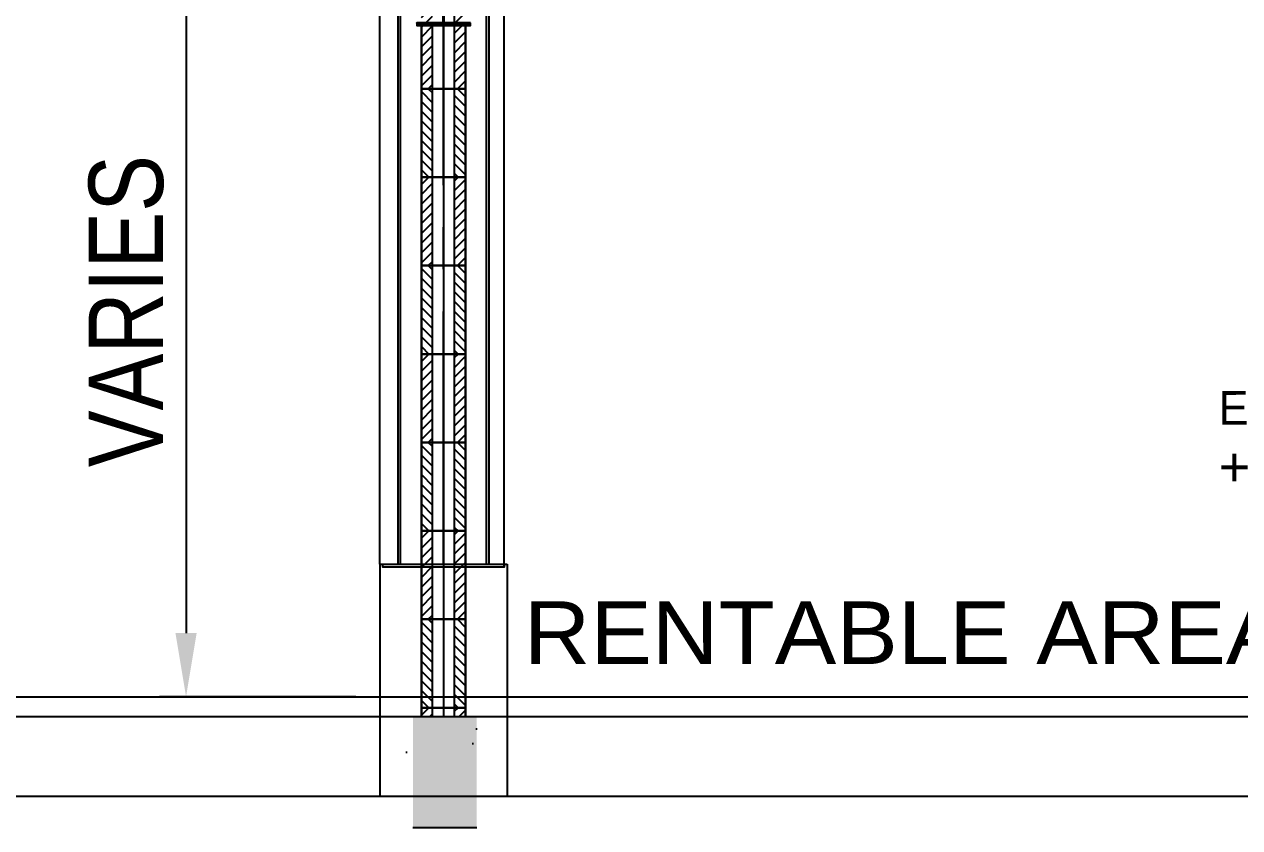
# Model space of a CAD drawing. Header units: millimetres. Extents: x 2148 to 2681, y 758 to 986.
# Drawn here: x 2210.196 to 2214.775, y 852.163 to 855.192 of the extents above; entities that cross this region are included whole.
import ezdxf

# ---------------------------------------------------------------- set-up
doc = ezdxf.new("R2010")
doc.units = ezdxf.units.MM
doc.linetypes.add('CENTER2', pattern=[28.575, 19.05, -3.175, 3.175, -3.175])
for name, color, linetype in [('0.2', 10, 'Continuous'), ('4CO', 4, 'Continuous'), ('contrucion line05', 86, 'Continuous'), ('D', 1, 'Continuous'), ('ELAYOUT', 4, 'Continuous'), ('HATCH', 8, 'Continuous')]:
    doc.layers.add(name, color=color, linetype=linetype)
doc.layers.add('0.3', color=160, linetype='Continuous', lineweight=30)
doc.styles.add('ARIALNW', font='ARIALN.TTF')
doc.styles.add('MMTX$0$ESMX$0$X-OPTA1D', font='x-opta1d')
doc.dimstyles.new('DIM 200', dxfattribs={"dimtxt": 0.36, "dimasz": 0.35, "dimexe": 0.1, "dimexo": 0, "dimgap": 0.08, "dimtad": 1, "dimlfac": 2, "dimrnd": 0.005, "dimzin": 1, "dimdsep": 46, "dimtxsty": 'ARIALNW', "dimcen": 0.09, "dimclrd": 6, "dimclre": 6, "dimclrt": 13, "dimadec": 0, "dimazin": 0, "dimtfac": 1, "dimtofl": 0, "dimtmove": 2, "dimatfit": 3, "dimfxl": 1, "dimtolj": 1, "dimtzin": 0, "dimarcsym": 0})

# ---------------------------------------------------------------- blocks, each defined once
blk = doc.blocks.new('*D2294')
at = {"layer": 'D', "color": 6, "lineweight": -2, "transparency": 16777216}
for p, q in [((2211.2752, 855.5642), (2210.7055, 855.5642)), ((2210.8055, 855.3242), (2210.8055, 852.8971)), ((2211.4448, 852.6571), (2210.7055, 852.6571))]:
    blk.add_line(p, q, dxfattribs=at)
at = {"layer": 'D', "color": 6, "transparency": 16777216}
for points in [[(2210.7655, 855.3242), (2210.8455, 855.3242), (2210.8055, 855.5642)], [(2210.7655, 852.8971), (2210.8455, 852.8971), (2210.8055, 852.6571)]]:
    blk.add_solid(points, dxfattribs=at)
at = {"layer": 'Defpoints', "color": 0, "transparency": 16777216}
for p in [(2211.2752, 855.5642), (2210.8055, 852.6571), (2211.4448, 852.6571, 0)]:
    blk.add_point(p, dxfattribs=at)
at = {"layer": 'D', "color": 13, "transparency": 16777216, "insert": (2210.5806, 854.1106), "char_height": 0.28, "attachment_point": 5, "rotation": 90, "style": 'ARIALNW'}
blk.add_mtext('\\A1;VARIES', dxfattribs=at)

msp = doc.modelspace()

# ---------------------------------------------------------------- hatches: boundary and pattern name
at = {"layer": 'contrucion line05', "ltscale": 0.5}
h = msp.add_hatch(dxfattribs=at)
h.set_pattern_fill('ANSI31', color=256, scale=0.208333, style=0)
h.set_pattern_definition([(45, (2173.519687, 856.966937), (-0.018414239, 0.018414239), [])])
h.paths.add_polyline_path([(2211.8172009, 855.1967124), (2211.8588676, 855.1967124), (2211.8588676, 855.2820589), (2211.8172009, 855.2820589)])
h.paths.add_polyline_path([(2211.8588676, 855.1867124), (2211.8172009, 855.1867124), (2211.8172009, 854.9487255), (2211.8588676, 854.9487255)])
h.paths.add_polyline_path([(2211.6922009, 855.1967124), (2211.7338676, 855.1967124), (2211.7338676, 855.2820589), (2211.6922009, 855.2820589)])
h.paths.add_polyline_path([(2211.7338676, 855.1867124), (2211.6922009, 855.1867124), (2211.6922009, 854.9487255), (2211.7338676, 854.9487255)])
h = msp.add_hatch(dxfattribs=at)
h.set_pattern_fill('ANSI31', color=256, scale=0.208333, style=0)
h.set_pattern_definition([(315, (2173.519687, 852.930514), (-0.018414239, -0.018414239), [])])
h.paths.add_polyline_path([(2211.7338676, 854.6153922), (2211.6922009, 854.6153922), (2211.6922009, 854.9487255), (2211.7338676, 854.9487255)])
h.paths.add_polyline_path([(2211.8588676, 854.6153922), (2211.8172009, 854.6153922), (2211.8172009, 854.9487255), (2211.8588676, 854.9487255)])
h = msp.add_hatch(dxfattribs=at)
h.set_pattern_fill('ANSI31', color=256, scale=0.208333, style=0)
h.set_pattern_definition([(45, (2173.519687, 856.30027), (-0.018414239, 0.018414239), [])])
h.paths.add_polyline_path([(2211.7338676, 854.6153922), (2211.6922009, 854.6153922), (2211.6922009, 854.2820589), (2211.7338676, 854.2820589)])
h.paths.add_polyline_path([(2211.8588676, 854.6153922), (2211.8172009, 854.6153922), (2211.8172009, 854.2820589), (2211.8588676, 854.2820589)])
h = msp.add_hatch(dxfattribs=at)
h.set_pattern_fill('ANSI31', color=256, scale=0.208333, style=0)
h.set_pattern_definition([(315, (2173.519687, 852.263847), (-0.018414239, -0.018414239), [])])
h.paths.add_polyline_path([(2211.7338676, 853.9487255), (2211.6922009, 853.9487255), (2211.6922009, 854.2820589), (2211.7338676, 854.2820589)])
h.paths.add_polyline_path([(2211.8588676, 853.9487255), (2211.8172009, 853.9487255), (2211.8172009, 854.2820589), (2211.8588676, 854.2820589)])
h = msp.add_hatch(dxfattribs=at)
h.set_pattern_fill('ANSI31', color=256, scale=0.208333, style=0)
h.set_pattern_definition([(45, (2173.519687, 855.633604), (-0.018414239, 0.018414239), [])])
h.paths.add_polyline_path([(2211.7338676, 853.9487255), (2211.6922009, 853.9487255), (2211.6922009, 853.6153922), (2211.7338676, 853.6153922)])
h.paths.add_polyline_path([(2211.8588676, 853.9487255), (2211.8172009, 853.9487255), (2211.8172009, 853.6153922), (2211.8588676, 853.6153922)])
h = msp.add_hatch(dxfattribs=at)
h.set_pattern_fill('ANSI31', color=256, scale=0.208333, style=0)
h.set_pattern_definition([(315, (2173.519687, 851.59718), (-0.018414239, -0.018414239), [])])
h.paths.add_polyline_path([(2211.7338676, 853.2820589), (2211.6922009, 853.2820589), (2211.6922009, 853.6153922), (2211.7338676, 853.6153922)])
h.paths.add_polyline_path([(2211.8588676, 853.2820589), (2211.8172009, 853.2820589), (2211.8172009, 853.6153922), (2211.8588676, 853.6153922)])
h = msp.add_hatch(dxfattribs=at)
h.set_pattern_fill('ANSI31', color=256, scale=0.208333, style=0)
h.set_pattern_definition([(45, (2173.519687, 854.966937), (-0.018414239, 0.018414239), [])])
h.paths.add_polyline_path([(2211.7338676, 853.2820589), (2211.6922009, 853.2820589), (2211.6922009, 852.9487255), (2211.7338676, 852.9487255)])
h.paths.add_polyline_path([(2211.8588676, 853.2820589), (2211.8172009, 853.2820589), (2211.8172009, 852.9487255), (2211.8588676, 852.9487255)])
h = msp.add_hatch(dxfattribs=at)
h.set_pattern_fill('ANSI31', color=256, scale=0.208333, style=0)
h.set_pattern_definition([(315, (2173.519687, 850.930514), (-0.018414239, -0.018414239), [])])
h.paths.add_polyline_path([(2211.7338676, 852.6153922), (2211.6922009, 852.6153922), (2211.6922009, 852.9487255), (2211.7338676, 852.9487255)])
h.paths.add_polyline_path([(2211.8588676, 852.6153922), (2211.8172009, 852.6153922), (2211.8172009, 852.9487255), (2211.8588676, 852.9487255)])
h = msp.add_hatch(dxfattribs=at)
h.set_pattern_fill('ANSI31', color=256, scale=0.208333, style=0)
h.set_pattern_definition([(45, (2173.519687, 854.30027), (-0.018414239, 0.018414239), [])])
h.paths.add_polyline_path([(2211.6922009, 852.5820589), (2211.7338676, 852.5820589), (2211.7338676, 852.6153922), (2211.6922009, 852.6153922)])
h.paths.add_polyline_path([(2211.8172009, 852.5820589), (2211.8588676, 852.5820589), (2211.8588676, 852.6153922), (2211.8172009, 852.6153922)])
at = {"layer": 'D', "ltscale": 0.5}
h = msp.add_hatch(dxfattribs=at)
h.set_pattern_fill('AR-CONC', color=256, scale=0.1, style=0)
h.set_pattern_definition([(50, (80676.43454, 3546.2471), (0.7172601826, -0.062752135), [0.075, -0.825]), (355, (80676.43454, 3546.2471), (-0.1387513336, 0.752192134), [0.06, -0.66]), (100.4514, (80676.4943, 3546.24185), (0.578509382, 0.689439542), [0.06374019, -0.701142112]), (46.1842, (80676.4345, 3546.4471), (1.067241049, -0.165519014), [0.1125, -1.2375]), (96.6356, (80676.5235, 3546.4333), (0.934662706, 0.974117871), [0.095610288, -1.051713]), (351.1842, (80676.4345, 3546.4471), (0.934661945, 0.974118601), [0.09, -0.99]), (21, (80676.53454, 3546.3971), (0.596907052, -0.4026188907), [0.075, -0.825]), (326, (80676.53454, 3546.3971), (0.243315332, 0.725150045), [0.06, -0.66]), (71.4514, (80676.5843, 3546.3635), (0.8402226286, 0.322530497), [0.06374019, -0.701142112]), (37.5, (80676.43454, 3546.24708), (0.0121598553, 0.3328938538), [0, -0.652, 0, -0.67, 0, -0.6625]), (7.5, (80676.43454, 3546.24708), (0.2630695374, 0.3944117119), [0, -0.382, 0, -0.637, 0, -0.2525]), (327.5, (80676.21154, 3546.24708), (0.5338224362, -0.0225548717), [0, -0.25, 0, -0.78, 0, -1.035]), (317.5, (80676.11154, 3546.24708), (0.5831861693, 0.1001049823), [0, -0.325, 0, -0.518, 0, -0.735])])
h.paths.add_polyline_path([(2211.5353786, 852.2820589), (2212.0153786, 852.2820589), (2212.0153786, 852.5820589), (2211.5353786, 852.5820589)])
at = {"layer": 'ELAYOUT', "linetype": 'ByBlock', "ltscale": 0.5}
msp.add_hatch(color=256, dxfattribs=at).paths.add_polyline_path([(2211.9004699, 852.5832617), (2211.6604699, 852.5832617), (2211.6604699, 852.1632617), (2211.9004699, 852.1632617)])
at = {"layer": 'HATCH', "ltscale": 0.5}
h = msp.add_hatch(dxfattribs=at)
h.set_pattern_fill('ANSI31', color=256, scale=0.01, style=0)
h.set_pattern_definition([(45, (81954.042388, 3604.042759), (-0.000883883476483, 0.000883883476483), [])])
edge = h.paths.add_edge_path()
edge.add_line((2211.8765858, 855.1967124), (2211.7822783, 855.1967124))
edge.add_arc((2211.7822783, 855.2006121), 0.0038997, 174.0972671, 270, ccw=False)
edge.add_line((2211.7783993, 855.2010132), (2211.7783993, 855.4748518))
edge.add_arc((2211.7822783, 855.4752528), 0.0038997, 89.6345547, 185.9027329, ccw=False)
edge.add_line((2211.7823032, 855.4791525), (2211.8765858, 855.4791525))
edge.add_line((2211.8765858, 855.4791525), (2211.8765858, 855.4891525))
edge.add_line((2211.8765858, 855.4891525), (2211.6744827, 855.4891525))
edge.add_line((2211.6744827, 855.4891525), (2211.6744827, 855.4791525))
edge.add_line((2211.6744827, 855.4791525), (2211.768491, 855.4791525))
edge.add_arc((2211.7685158, 855.4752528), 0.0038997, -4.2920933, 90.3654453, ccw=False)
edge.add_line((2211.7724046, 855.474961), (2211.7724046, 855.200904))
edge.add_arc((2211.7685158, 855.2006121), 0.0038997, -90, 4.2920933, ccw=False)
edge.add_line((2211.7685158, 855.1967124), (2211.6744827, 855.1967124))
edge.add_line((2211.6744827, 855.1967124), (2211.6744827, 855.1867124))
edge.add_line((2211.6744827, 855.1867124), (2211.8765858, 855.1867124))
edge.add_line((2211.8765858, 855.1867124), (2211.8765858, 855.1967124))

# ---------------------------------------------------------------- linework, layer by layer
at = {"layer": '0.2', "ltscale": 0.5}
for p, q in [((2211.8172009, 854.2820589, 0), (2211.8172009, 855.4791525, 0)), ((2211.7338676, 854.2820589, 0), (2211.7338676, 855.1867124, 0)), ((2211.7338676, 852.5820589, 0), (2211.7338676, 854.2820589, 0)), ((2211.8172009, 852.5820589, 0), (2211.8172009, 854.2820589, 0))]:
    msp.add_line(p, q, dxfattribs=at)
at = {"layer": '0.3', "ltscale": 0.5, "elevation": 0}
for points in [[(2211.6922009, 855.1867124), (2211.6922009, 854.9487255), (2211.8588676, 854.9487255), (2211.8588676, 855.1867124)], [(2211.8588676, 852.5820589), (2211.8588676, 852.6153922), (2211.6922009, 852.6153922), (2211.6922009, 852.5820589)]]:
    msp.add_lwpolyline(points, dxfattribs=at)
for points in [[(2211.6922009, 854.9487255), (2211.8588676, 854.9487255), (2211.8588676, 854.6153922), (2211.6922009, 854.6153922)], [(2211.6922009, 854.2820589), (2211.8588676, 854.2820589), (2211.8588676, 854.6153922), (2211.6922009, 854.6153922)], [(2211.6922009, 854.2820589), (2211.8588676, 854.2820589), (2211.8588676, 853.9487255), (2211.6922009, 853.9487255)], [(2211.6922009, 853.6153922), (2211.8588676, 853.6153922), (2211.8588676, 853.9487255), (2211.6922009, 853.9487255)], [(2211.6922009, 853.6153922), (2211.8588676, 853.6153922), (2211.8588676, 853.2820589), (2211.6922009, 853.2820589)], [(2211.6922009, 852.9487255), (2211.8588676, 852.9487255), (2211.8588676, 853.2820589), (2211.6922009, 853.2820589)], [(2211.6922009, 852.9487255), (2211.8588676, 852.9487255), (2211.8588676, 852.6153922), (2211.6922009, 852.6153922)]]:
    msp.add_lwpolyline(points, close=True, dxfattribs=at)
at = {"layer": '4CO', "ltscale": 0.5}
for p, q in [((2211.5350672, 853.1570589, 0), (2211.5350672, 852.2820589, 0)), ((2212.0150672, 853.1570589, 0), (2212.0150672, 852.2820589, 0)), ((2202.0419754, 852.2820589, 0), (2222.5807535, 852.2820589, 0))]:
    msp.add_line(p, q, dxfattribs=at)
at = {"layer": 'D', "color": 3, "ltscale": 0.5}
for p, q in [((2211.6040443, 853.1570589, 0), (2211.6040443, 859.5820586, 0)), ((2211.6140443, 853.1570589, 0), (2211.6140443, 859.5820586, 0)), ((2211.9370241, 853.1570589, 0), (2211.9370241, 859.5820586, 0)), ((2211.9470241, 853.1570589, 0), (2211.9470241, 859.5820586, 0))]:
    msp.add_line(p, q, dxfattribs=at)
at = {"layer": 'D', "color": 2}
msp.add_line((2211.7755342, 855.1867124, 0), (2211.7755342, 852.5820589, 0), dxfattribs=at)
at = {"layer": 'D', "ltscale": 0.5}
for p, q in [((2211.5350672, 853.1570589, 0), (2212.0153786, 853.1570589, 0)), ((2211.5353786, 853.1570589, 0), (2212.0156899, 853.1570589, 0)), ((2202.0419754, 852.6570589, 0), (2216.5461809, 852.6570589, 0)), ((2202.0419754, 852.5820589, 0), (2216.5504406, 852.5820589, 0))]:
    msp.add_line(p, q, dxfattribs=at)
at = {"layer": 'D', "color": 3, "ltscale": 0.5, "elevation": 0}
msp.add_lwpolyline([(2211.8765858, 855.1967124), (2211.7822783, 855.1967124, -0.444720244), (2211.7783993, 855.2010132), (2211.7783993, 855.4748518, -0.446631522), (2211.7823032, 855.4791525), (2211.8765858, 855.4791525), (2211.8765858, 855.4891525), (2211.6744827, 855.4891525), (2211.6744827, 855.4791525), (2211.768491, 855.4791525, -0.438228127), (2211.7724046, 855.474961), (2211.7724046, 855.200904, -0.436328672), (2211.7685158, 855.1967124), (2211.6744827, 855.1967124), (2211.6744827, 855.1867124), (2211.8765858, 855.1867124)], format="xyb", close=True, dxfattribs=at)
msp.add_lwpolyline([(2211.5471322, 853.1570589), (2212.0041986, 853.1570589), (2212.0041986, 853.1451538), (2211.5471322, 853.1451538)], close=True, dxfattribs=at)
at = {"layer": 'ELAYOUT', "linetype": 'ByBlock', "ltscale": 0.5}
msp.add_line((2211.9004699, 852.1632617, 0), (2211.6604699, 852.1632617, 0), dxfattribs=at)
at = {"layer": 'HATCH', "linetype": 'ByBlock', "ltscale": 0.5}
for p, q in [((2211.5356899, 853.1570589, 0), (2211.5356899, 861.7465573, 0)), ((2212.0041986, 853.1451538, 0), (2212.0041986, 861.7465573, 0))]:
    msp.add_line(p, q, dxfattribs=at)
at = {"layer": 'HATCH', "linetype": 'CENTER2', "ltscale": 0.05}
msp.add_line((2211.7755342, 853.1570589, 0), (2211.7755342, 855.4891525, 0), dxfattribs=at)

# ---------------------------------------------------------------- texts
at = {"color": 2, "style": 'MMTX$0$ESMX$0$X-OPTA1D', "text_generation_flag": 6, "width": 1.1}
msp.add_text('RENTABLE AREA', height=0.23625, rotation=180, dxfattribs=at).set_placement((2212.0776319, 852.7802448, 0))
at = {"color": 2, "insert": (2214.6956469, 853.8090161, 0), "char_height": 0.147, "width": 3.275374304, "attachment_point": 1, "rotation": 0.0126354, "style": 'MMTX$0$ESMX$0$X-OPTA1D'}
msp.add_mtext('{\\H0.8639x;ELEV.} \\P{\\fArial|b0|i0|c0|p34;+1\\fArial|b0|i0|c238|p34;.\\fArial|b0|i0|c0|p34;20\\fArial|b0|i0|c238|p34; M\\fArial|b0|i0|c0|p34;.}', dxfattribs=at)

# ---------------------------------------------------------------- dimensions: what is measured, and where the dimension line sits
at = {"layer": 'D'}
dim = msp.add_linear_dim(base=(2210.8054924, 852.6570589, 0), p1=(2211.2752333, 855.5641525, 0), p2=(2211.4448398, 852.6570589, 0), angle=90, text='VARIES', dimstyle='DIM 200', override={"dimtxt": 0.28, "dimasz": 0.24, "dimfxl": 0.03}, dxfattribs=at)
dim.commit()
dim.dimension.update_dxf_attribs({"geometry": '*D2294', "text_midpoint": (2210.580622, 854.1106057, 0)})

doc.saveas('drawing.dxf')
